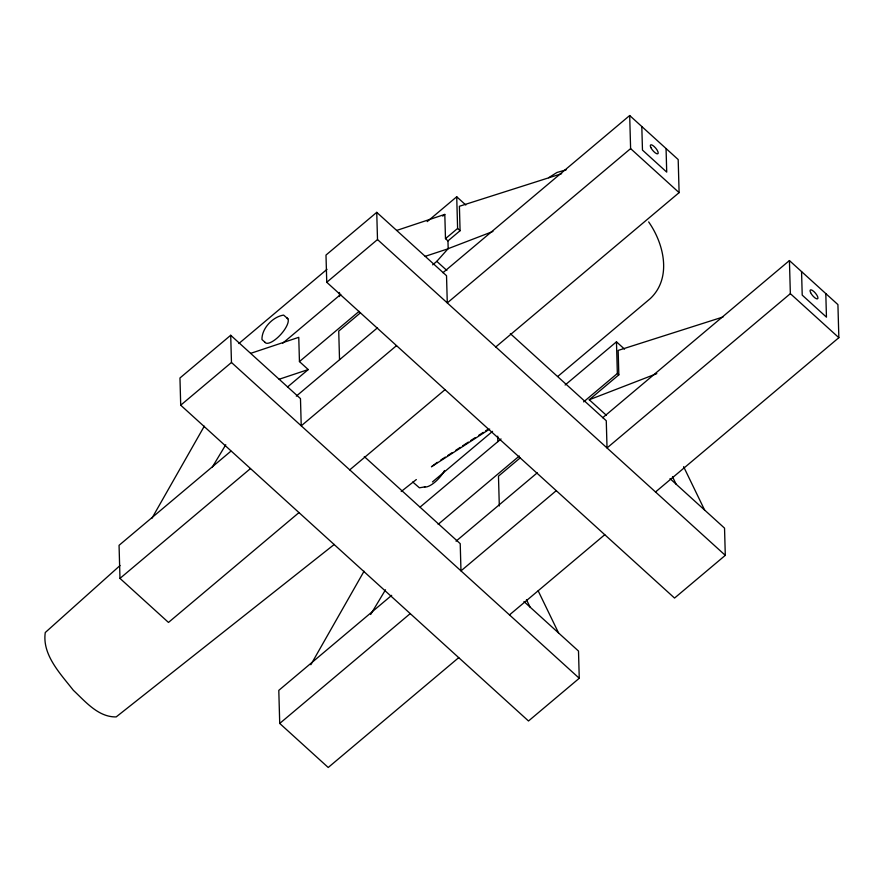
<?xml version="1.0" encoding="UTF-8"?>
<svg xmlns="http://www.w3.org/2000/svg" width="883" height="883" viewBox="0 0 883 883"><rect width="100%" height="100%" fill="white"/><g stroke="black" fill="none" stroke-linecap="round" stroke-linejoin="round"><path stroke-width="1.32" d="M151.799 518.487L204.293 426.191M310.86 664.722L364.039 571.235M212.328 467.085L225.772 444.745M370.661 614.48L385.518 589.789M432.648 264.845L436.809 261.346L448.1 248.697L492.935 231.467M120.055 565.517L45.265 632.526C41.998 654.921 60.563 673.884 73.344 690.285C85.32 701.488 98.344 717.327 116.192 716.908L334.282 544.436M396.533 345.628L301.235 425.838L300.474 398.619L230.706 335.275L179.955 377.99L180.706 405.198L528.498 720.992L579.259 678.265L578.497 651.058L523.961 601.544M442.946 272.704L629.689 115.518L630.605 148.609L447.284 302.913L446.522 275.706L376.743 212.35L325.993 255.066L326.754 282.273L674.546 598.067L725.296 555.341L724.535 528.133L669.998 478.619M238.852 343.531L326.997 269.337M180.706 405.198L231.467 362.483L230.706 335.275M326.754 282.273L377.505 239.558L376.743 212.35M282.792 343.156L340.772 294.359M427.206 221.611L456.721 196.766L465.816 205.022M442.736 216.147L444.811 214.403L445.485 238.653L447.957 240.904L448.178 248.763L425.187 256.335M287.516 386.997L308.233 369.558L299.447 361.577L359.127 311.346M445.485 238.653L457.604 228.454L456.721 196.766M360.485 312.803L338.73 331.103L339.525 359.569M447.957 240.904L460.076 230.706L459.403 206.28L561.654 173.686M230.893 451.191L119.062 545.319L119.978 578.398L168.476 622.438L298.984 512.593M296.302 396.136L377.538 327.759M119.978 578.398L250.485 468.553M349.734 469.866L445.021 389.668M495.782 346.953L679.104 192.637L678.188 159.558L629.689 115.518M432.449 481.941L492.559 431.346M557.802 376.434L650.263 298.609C672.062 278.024 664.093 243.929 648.652 221.92M420.209 506.985L501.036 438.961M565.12 385.021L616.466 341.809L624.546 349.149M438.156 524.325L519.314 456.014M583.619 401.886L617.349 373.498L616.466 341.809M520.23 457.847L498.476 476.147L499.314 505.97M606.345 415.275L589.248 399.756L618.828 374.845L618.155 350.419L723.034 316.986M391.688 595.341L278.796 690.363L279.723 723.442L328.222 767.482L458.73 657.636M456.047 541.18L537.283 472.802M602.692 417.736L789.424 260.562L837.923 304.602L838.85 337.681L655.517 491.986M279.723 723.442L410.231 613.597M556.268 490.672L460.981 570.882L460.22 543.663L364.282 456.555M789.424 260.562L790.351 293.653L607.029 447.957L606.268 420.75L510.33 333.631M509.48 614.91L604.767 534.712M401.224 491.5L416.334 479.546M437.295 462.339L431.434 466.787L489.701 429.039M440.738 460.087L445.341 457.085M447.637 455.595L452.239 452.593M455.694 450.352L460.286 447.35M462.593 445.86L468.343 442.107M470.639 440.606L475.242 437.615M478.685 435.363L483.288 432.372M485.584 430.871L487.891 429.381M548.641 177.704L556.919 172.494L566.268 169.779M589.248 399.756L656.809 373.63M396.677 230.441L444.811 214.403M250.64 353.366L298.763 337.328L299.447 361.577M279.149 379.249L308.233 369.558M424.955 486.875L419.403 487.802L412.758 482.019M630.605 148.609L679.104 192.637M790.351 293.653L838.85 337.681M457.604 228.454L460.076 230.706M617.349 373.498L618.828 374.845M436.809 261.346L446.864 270.474M377.505 239.558L725.296 555.341M287.891 318.774L283.62 315.099C272.814 316.677 261.666 328.476 261.964 339.536L264.988 342.284M231.467 362.483L579.259 678.265M683.619 466.677L704.601 510.032M672.504 476.732L676.091 484.149M538.177 590.837L558.564 632.956M526.456 599.645L530.054 607.074M825.804 293.586L826.455 317.152L802.217 295.132L801.554 271.578M666.058 148.543L666.72 172.108L642.471 150.088L641.809 126.534M497.714 436.158L497.869 441.621M339.458 292.461L339.569 296.567M444.524 470.551A16.479 5.927 -47.8 0 1 424.436 486.864M286.589 317.792A16.479 5.927 -47.8 0 1 281.147 334.039A16.479 5.927 -47.8 0 1 264.933 342.229M810.616 292.648A5.728 1.876 49.9 0 0 817.47 298.873A5.728 1.876 49.9 0 0 813.927 291.578A5.728 1.876 49.9 0 0 810.616 292.648M650.87 147.604A5.728 1.876 49.9 0 0 657.736 153.83A5.728 1.876 49.9 0 0 654.182 146.534A5.728 1.876 49.9 0 0 650.87 147.604"/></g></svg>
